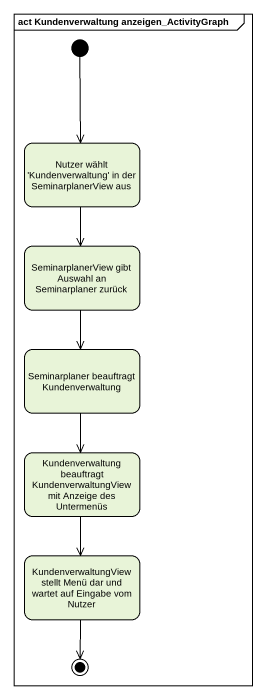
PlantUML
@startuml
mainframe act Kundenverwaltung anzeigen_ActivityGraph
hide empty description
state "Nutzer wählt 'Kundenverwaltung' in der SeminarplanerView aus" as Nutzer_wählt
state "SeminarplanerView gibt Auswahl an Seminarplaner zurück" as SeminarplanerView_gibt
state "Seminarplaner beauftragt Kundenverwaltung" as Seminarplaner_beauftragt
state "Kundenverwaltung beauftragt KundenverwaltungView mit Anzeige des Untermenüs" as Kundenverwaltung_beauftragt
state "KundenverwaltungView stellt Menü dar und wartet auf Eingabe vom Nutzer" as KundenverwaltungView_stellt
[*] --> Nutzer_wählt
Nutzer_wählt --> SeminarplanerView_gibt
SeminarplanerView_gibt --> Seminarplaner_beauftragt
Seminarplaner_beauftragt --> Kundenverwaltung_beauftragt
Kundenverwaltung_beauftragt --> KundenverwaltungView_stellt
KundenverwaltungView_stellt --> [*]
@enduml
